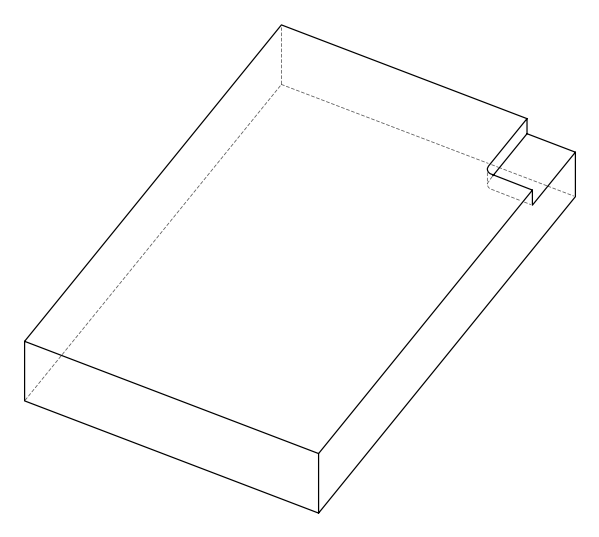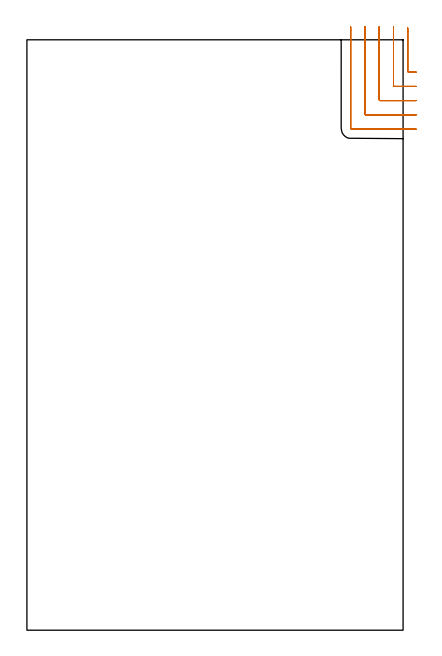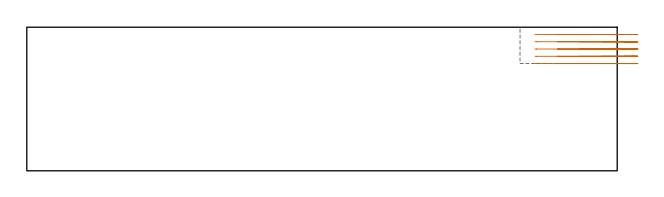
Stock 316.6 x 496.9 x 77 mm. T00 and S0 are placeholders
(PLAN: 1 operations, 0 tool changes, 5.2 min)
(1 MILL_CORNER_NOTCH_RECTANGULAR | CORNER_NOTCH_RECTANGULAR | UGT0201_010 | Follow Part, ap 4, ae 75% | 5.22 min | 84217 mm3)
(TOOL UGT0201_010 | End Mill 16 mm | D16 FL22 Z2)
(OP 1 MILL_CORNER_NOTCH_RECTANGULAR)
G17 G21 G94 G90
T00 M6
G54
G17 G0 G90 X320.5 Y506.885 S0 M3
G43 Z87. H0
Z73.1
G94 G1 Y503.885 F250.
Y470.495 F500.
G3 X321.295 Y469.7 R0.8
G1 X324.6
X327.6 F250.
G0 Z87.
X308.5 Y507.9
Z73.1
G1 Y504.9
Y458.495 F500.
G3 X309.295 Y457.7 R0.8
G1 X324.6
X327.6 F250.
G0 Z87.
X296.5 Y507.9
Z73.1
G1 Y504.9
Y446.495 F500.
G3 X297.295 Y445.7 R0.8
G1 X324.6
X327.6 F250.
G0 Z87.
X284.5 Y507.9
Z73.1
G1 Y504.9
Y434.495 F500.
G3 X285.295 Y433.7 R0.8
G1 X324.6
X327.6 F250.
G0 Z87.
X272.5 Y507.9
Z73.1
G1 Y504.9
Y422.495 F500.
G3 X273.295 Y421.7 R0.8
G1 X324.6
X327.6 F250.
G0 Z87.
X320.5 Y506.885
Z69.2
G1 Y503.885
Y470.495 F500.
G3 X321.295 Y469.7 R0.8
G1 X324.6
X327.6 F250.
G0 Z87.
X308.5 Y507.9
Z69.2
G1 Y504.9
Y458.495 F500.
G3 X309.295 Y457.7 R0.8
G1 X324.6
X327.6 F250.
G0 Z87.
X296.5 Y507.9
Z69.2
G1 Y504.9
Y446.495 F500.
G3 X297.295 Y445.7 R0.8
G1 X324.6
X327.6 F250.
G0 Z87.
X284.5 Y507.9
Z69.2
G1 Y504.9
Y434.495 F500.
G3 X285.295 Y433.7 R0.8
G1 X324.6
X327.6 F250.
G0 Z87.
X272.5 Y507.9
Z69.2
G1 Y504.9
Y422.495 F500.
G3 X273.295 Y421.7 R0.8
G1 X324.6
X327.6 F250.
G0 Z87.
X320.5 Y506.885
Z65.3
G1 Y503.885
Y470.495 F500.
G3 X321.295 Y469.7 R0.8
G1 X324.6
X327.6 F250.
G0 Z87.
X308.5 Y507.9
Z65.3
G1 Y504.9
Y458.495 F500.
G3 X309.295 Y457.7 R0.8
G1 X324.6
X327.6 F250.
G0 Z87.
X296.5 Y507.9
Z65.3
G1 Y504.9
Y446.495 F500.
G3 X297.295 Y445.7 R0.8
G1 X324.6
X327.6 F250.
G0 Z87.
X284.5 Y507.9
Z65.3
G1 Y504.9
Y434.495 F500.
G3 X285.295 Y433.7 R0.8
G1 X324.6
X327.6 F250.
G0 Z87.
X272.5 Y507.9
Z65.3
G1 Y504.9
Y422.495 F500.
G3 X273.295 Y421.7 R0.8
G1 X324.6
X327.6 F250.
G0 Z87.
X320.5 Y506.885
Z61.4
G1 Y503.885
Y470.495 F500.
G3 X321.295 Y469.7 R0.8
G1 X324.6
X327.6 F250.
G0 Z87.
X308.5 Y507.9
Z61.4
G1 Y504.9
Y458.495 F500.
G3 X309.295 Y457.7 R0.8
G1 X324.6
X327.6 F250.
G0 Z87.
X296.5 Y507.9
Z61.4
G1 Y504.9
Y446.495 F500.
G3 X297.295 Y445.7 R0.8
G1 X324.6
X327.6 F250.
G0 Z87.
X284.5 Y507.9
Z61.4
G1 Y504.9
Y434.495 F500.
G3 X285.295 Y433.7 R0.8
G1 X324.6
X327.6 F250.
G0 Z87.
X272.5 Y507.9
Z61.4
G1 Y504.9
Y422.495 F500.
G3 X273.295 Y421.7 R0.8
G1 X324.6
X327.6 F250.
G0 Z87.
X320.5 Y506.885
Z57.5
G1 Y503.885
Y470.495 F500.
G3 X321.295 Y469.7 R0.8
G1 X324.6
X327.6 F250.
G0 Z87.
X308.5 Y507.9
Z57.5
G1 Y504.9
Y458.495 F500.
G3 X309.295 Y457.7 R0.8
G1 X324.6
X327.6 F250.
G0 Z87.
X296.5 Y507.9
Z57.5
G1 Y504.9
Y446.495 F500.
G3 X297.295 Y445.7 R0.8
G1 X324.6
X327.6 F250.
G0 Z87.
X284.5 Y507.9
Z57.5
G1 Y504.9
Y434.495 F500.
G3 X285.295 Y433.7 R0.8
G1 X324.6
X327.6 F250.
G0 Z87.
X272.5 Y507.9
Z57.5
G1 Y504.9
Y422.495 F500.
G3 X273.295 Y421.7 R0.8
G1 X324.6
X327.6 F250.
G0 Z87.
M5
M2
